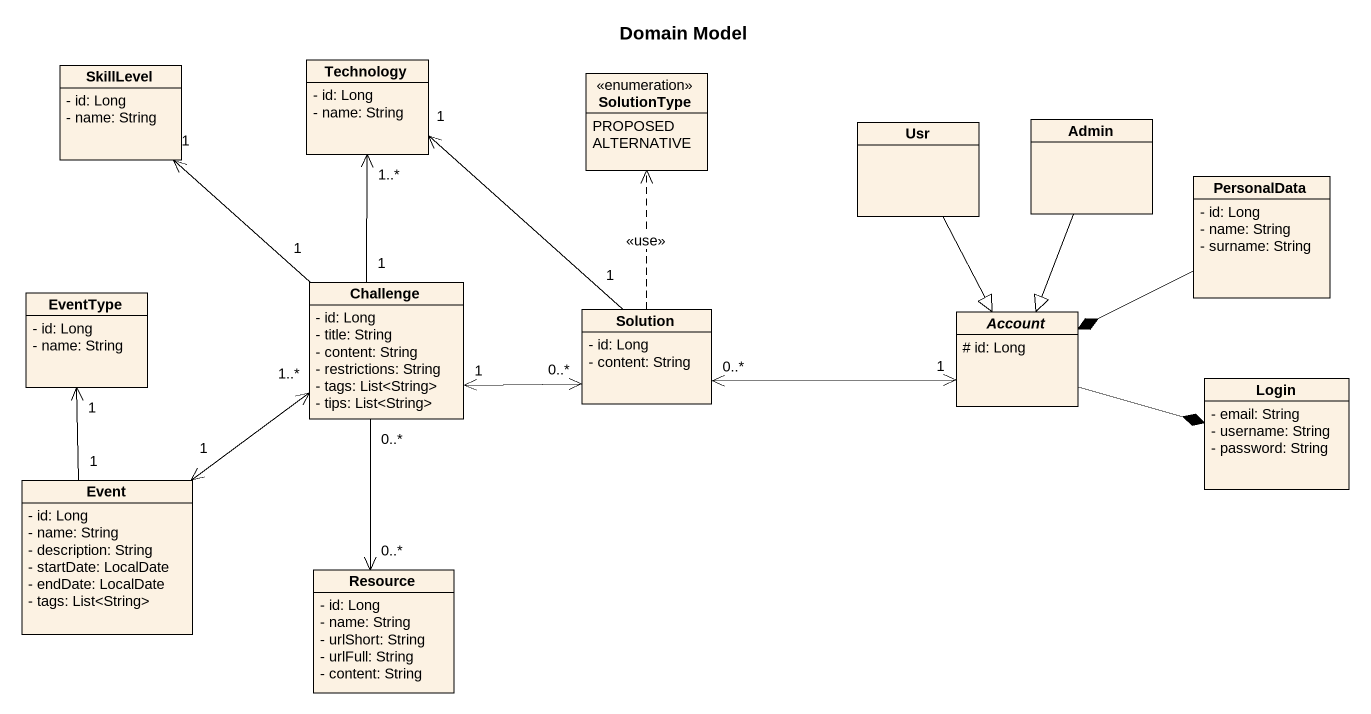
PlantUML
@startuml
title Domain Model
hide circle
hide empty members
skinparam classAttributeIconSize 0
class SkillLevel {
  - id: Long
  - name: String
}
class Technology {
  - id: Long
  - name: String
}
enum SolutionType {
  PROPOSED
  ALTERNATIVE
}
class Usr
class Admin
class PersonalData {
  - id: Long
  - name: String
  - surname: String
}
class EventType {
  - id: Long
  - name: String
}
class Challenge {
  - id: Long
  - title: String
  - content: String
  - restrictions: String
  - tags: List<String>
  - tips: List<String>
}
class Solution {
  - id: Long
  - content: String
}
abstract class Account {
  # id: Long
}
class Login {
  - email: String
  - username: String
  - password: String
}
class Event {
  - id: Long
  - name: String
  - description: String
  - startDate: LocalDate
  - endDate: LocalDate
  - tags: List<String>
}
class Resource {
  - id: Long
  - name: String
  - urlShort: String
  - urlFull: String
  - content: String
}
Usr --|> Account
Admin --|> Account
PersonalData -left-* Account
Challenge "1" -up-> "1" SkillLevel
Challenge "1" -up-> "1..*" Technology
Challenge "1" <-right-> "0..*" Solution
Challenge "0..*" --> "0..*" Resource
Solution "1" -up-> "1" Technology
Solution .up.> SolutionType : <<use>>
Solution "0..*" <-right-> "1" Account
Account -right-* Login
Event "1" -up-> "1" EventType
Event "1" <-up-> "1..*" Challenge
@enduml
